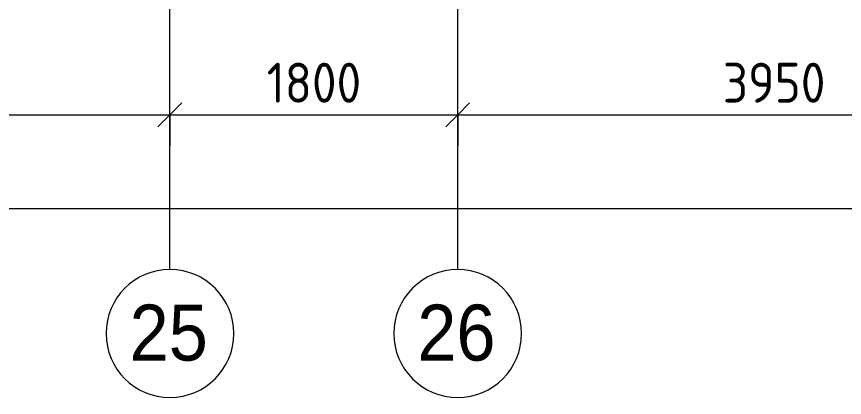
# Model space of a CAD drawing. Header units: millimetres. Extents: x 2623 to 210903, y -8553 to 29000.
# Drawn here: x 28196 to 33376, y -2706 to -323 of the extents above; entities that cross this region are included whole.
import ezdxf

# ---------------------------------------------------------------- set-up
doc = ezdxf.new("R2010")
doc.units = ezdxf.units.MM
for name, color, linetype, lineweight in [('A-ANNO-DIMS', 7, 'Continuous', 9), ('A-ANNO-DIMS-100', 7, 'Continuous', 9), ('Оси', 7, 'Continuous', 9), ('Оси-1', 7, 'Continuous', 20)]:
    doc.layers.add(name, color=color, linetype=linetype, lineweight=lineweight)
doc.styles.add('Arial', font='arial.ttf', dxfattribs={"width": 0.9, "height": 350})
doc.styles.add('ISOCPEUR', font='isocpeur.ttf', dxfattribs={"width": 0.9, "height": 250})
doc.dimstyles.new('ISO-2_5_0_9К_БОЛЬШОЙ', dxfattribs={"dimscale": 304.8, "dimtxt": 248.995294, "dimasz": 0.492126, "dimexe": 0.393701, "dimexo": 0.984252, "dimgap": 0, "dimtad": 1, "dimdec": 0, "dimrnd": 10, "dimzin": 0, "dimdsep": 46, "dimtxsty": 'ISOCPEUR', "dimblk1": 'OBLIQUE', "dimblk2": 'OBLIQUE', "dimsah": 1, "dimcen": 0.09, "dimdle": 0.393701, "dimazin": 0, "dimtfac": 1, "dimtdec": 4, "dimtix": 1, "dimtmove": 0, "dimatfit": 3, "dimfxl": 1, "dimtvp": 1, "dimtolj": 1, "dimtzin": 0, "dimarcsym": 2})

# ---------------------------------------------------------------- blocks, each defined once
blk = doc.blocks.new('Ось сетки - D8-29747960-План монтажа стен и перегородок 3 этажа в осях 23-33')
at = {"layer": 'Оси-1'}
for start, end in [(360, 180), (180, 360)]:
    blk.add_arc((0, 0), 4, start, end, dxfattribs=at)
blk = doc.blocks.new('DIMBLOCK16-План монтажа стен и перегородок 3 этажа в осях 23-33')
at = {"layer": 'A-ANNO-DIMS-100'}
for p, q in [((25655.7, -1132.6), (25655.7, -818.6)), ((29155.7, -1132.6), (29155.7, -818.6)), ((25655.7, -938.6), (29155.7, -938.6)), ((25655.7, -938.6), (25655.7, -1132.6)), ((29155.7, -938.6), (29155.7, -1132.6))]:
    blk.add_line(p, q, dxfattribs=at)
at = {"layer": 'A-ANNO-DIMS-100', "lineweight": 20}
for p, q in [((25655.7, -938.6), (25730.7, -863.6)), ((29155.7, -938.6), (29230.7, -863.6)), ((25655.7, -938.6), (25580.7, -1013.6)), ((29155.7, -938.6), (29080.7, -1013.6))]:
    blk.add_line(p, q, dxfattribs=at)
at = {"layer": 'A-ANNO-DIMS-100', "color": 0, "insert": (27089.6, -612), "char_height": 250, "width": 758.478, "attachment_point": 1, "line_spacing_factor": 1.149209, "style": 'ISOCPEUR'}
blk.add_mtext('3500', dxfattribs=at)
blk = doc.blocks.new('_Oblique')
at = {"color": 0, "linetype": 'ByBlock', "lineweight": -2}
blk.add_line((-0.5, -0.5), (0.5, 0.5), dxfattribs=at)
blk = doc.blocks.new('DIMBLOCK17-План монтажа стен и перегородок 3 этажа в осях 23-33')
at = {"layer": 'A-ANNO-DIMS-100'}
for p, q in [((29155.7, -1132.6), (29155.7, -818.6)), ((30955.7, -1132.6), (30955.7, -818.6)), ((29155.7, -938.6), (30955.7, -938.6)), ((29155.7, -938.6), (29155.7, -1132.6)), ((30955.7, -938.6), (30955.7, -1132.6))]:
    blk.add_line(p, q, dxfattribs=at)
at = {"layer": 'A-ANNO-DIMS-100', "lineweight": 20}
for p, q in [((29155.7, -938.6), (29230.7, -863.6)), ((30955.7, -938.6), (31030.7, -863.6)), ((29155.7, -938.6), (29080.7, -1013.6)), ((30955.7, -938.6), (30880.7, -1013.6))]:
    blk.add_line(p, q, dxfattribs=at)
at = {"layer": 'A-ANNO-DIMS-100', "color": 0, "insert": (29761.2, -612), "char_height": 250, "width": 706.764, "attachment_point": 1, "line_spacing_factor": 1.149209, "style": 'ISOCPEUR'}
blk.add_mtext('1800', dxfattribs=at)
blk = doc.blocks.new('DIMBLOCK18-План монтажа стен и перегородок 3 этажа в осях 23-33')
at = {"layer": 'A-ANNO-DIMS-100'}
for p, q in [((30955.7, -1132.6), (30955.7, -818.6)), ((34905.7, -1132.6), (34905.7, -818.6)), ((30955.7, -938.6), (34905.7, -938.6)), ((30955.7, -938.6), (30955.7, -1132.6)), ((34905.7, -938.6), (34905.7, -1132.6))]:
    blk.add_line(p, q, dxfattribs=at)
at = {"layer": 'A-ANNO-DIMS-100', "lineweight": 20}
for p, q in [((30955.7, -938.6), (31030.7, -863.6)), ((34905.7, -938.6), (34980.7, -863.6)), ((30955.7, -938.6), (30880.7, -1013.6)), ((34905.7, -938.6), (34830.7, -1013.6))]:
    blk.add_line(p, q, dxfattribs=at)
at = {"layer": 'A-ANNO-DIMS-100', "color": 0, "insert": (32614.6, -612), "char_height": 250, "width": 758.478, "attachment_point": 1, "line_spacing_factor": 1.149209, "style": 'ISOCPEUR'}
blk.add_mtext('3950', dxfattribs=at)
blk = doc.blocks.new('DIMBLOCK26-План монтажа стен и перегородок 3 этажа в осях 23-33')
at = {"layer": 'A-ANNO-DIMS-100'}
for p, q in [((20855.7, -1717.9), (20855.7, -1404)), ((61305.7, -1717.9), (61305.7, -1404)), ((20735.7, -1524), (61425.7, -1524)), ((20855.7, -1524), (20855.7, -1717.9)), ((61305.7, -1524), (61305.7, -1717.9))]:
    blk.add_line(p, q, dxfattribs=at)
at = {"layer": 'A-ANNO-DIMS-100', "lineweight": 20}
for p, q in [((20855.7, -1524), (20930.7, -1449)), ((61305.7, -1524), (61380.7, -1449)), ((20855.7, -1524), (20780.7, -1599)), ((61305.7, -1524), (61230.7, -1599))]:
    blk.add_line(p, q, dxfattribs=at)
at = {"layer": 'A-ANNO-DIMS-100', "color": 0, "insert": (40661.7, -1197.4), "char_height": 250, "width": 1005.558, "attachment_point": 1, "line_spacing_factor": 1.149209, "style": 'ISOCPEUR'}
blk.add_mtext('40450', dxfattribs=at)

msp = doc.modelspace()

# ---------------------------------------------------------------- linework, layer by layer
at = {"layer": 'Оси'}
for p, q in [((29155.7, -1906.3), (29155.7, 593.7)), ((30955.7, -1906.3), (30955.7, 593.7))]:
    msp.add_line(p, q, dxfattribs=at)

# ---------------------------------------------------------------- block references
at = {"layer": 'Оси-1', "xscale": 99.99999999999993, "yscale": 99.99999999999993, "zscale": 99.99999999999993}
for p in [(29155.7, -2306.3), (30955.7, -2306.3)]:
    msp.add_blockref('Ось сетки - D8-29747960-План монтажа стен и перегородок 3 этажа в осях 23-33', p, dxfattribs=at)

# ---------------------------------------------------------------- texts
at = {"layer": 'Оси', "char_height": 350, "width": 606.076, "attachment_point": 1, "style": 'Arial'}
for s, insert in [('25', (28903.1, -2125.6)), ('26', (30703.1, -2125.6))]:
    msp.add_mtext(s, dxfattribs=dict(at, insert=insert))

# ---------------------------------------------------------------- dimensions: what is measured, and where the dimension line sits
at = {"layer": 'A-ANNO-DIMS'}
for base, p1, p2, override, picture, middle in [((29155.7, -938.6), (25655.7, -832.6), (29155.7, -832.6), {"dimpost": '<>', "dimfxl": 3500}, 'DIMBLOCK16-План монтажа стен и перегородок 3 этажа в осях 23-33', (27405.7, -813.6)), ((30955.7, -938.6), (29155.7, -832.6), (30955.7, -832.6), {"dimpost": '<>', "dimfxl": 1800}, 'DIMBLOCK17-План монтажа стен и перегородок 3 этажа в осях 23-33', (30055.7, -813.6)), ((34905.7, -938.6), (30955.7, -832.6), (34905.7, -832.6), {"dimpost": '<>', "dimfxl": 3950}, 'DIMBLOCK18-План монтажа стен и перегородок 3 этажа в осях 23-33', (32930.7, -813.6)), ((61305.7, -1524), (20855.7, -1417.9), (61305.7, -1417.9), {"dimpost": '<>', "dimfxl": 40450}, 'DIMBLOCK26-План монтажа стен и перегородок 3 этажа в осях 23-33', (41080.7, -1399))]:
    dim = msp.add_linear_dim(base=base, p1=p1, p2=p2, dimstyle='ISO-2_5_0_9К_БОЛЬШОЙ', override=override, dxfattribs=at)
    dim.commit()
    dim.dimension.update_dxf_attribs({"geometry": picture, "text_midpoint": middle})

doc.saveas('drawing.dxf')
